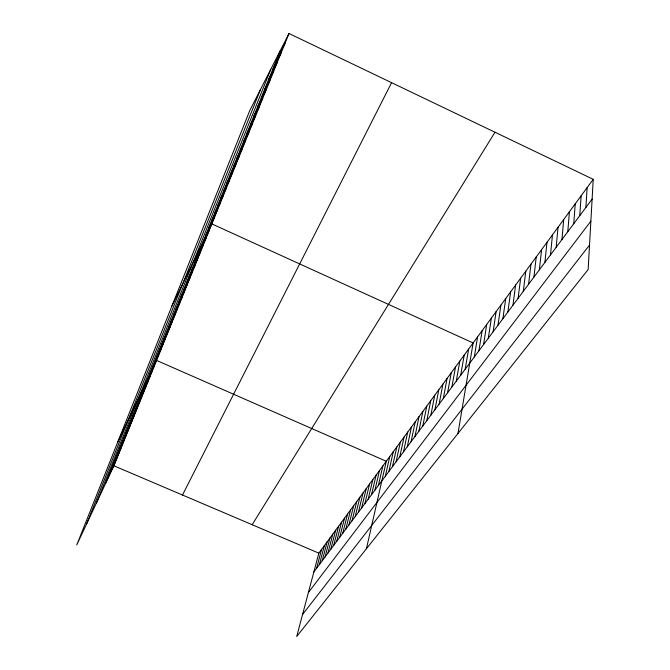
<?xml version="1.0" encoding="UTF-8"?>
<svg xmlns="http://www.w3.org/2000/svg" width="670" height="670" viewBox="0 0 670 670"><rect width="100%" height="100%" fill="white"/><g stroke="black" fill="none" stroke-linecap="round" stroke-linejoin="round"><path stroke-width="1" d="M593.226 179.317L588.151 269.549L296.718 636.5L318.853 553.144L593.226 179.317L288.996 33.5L249.701 110.726L76.774 544.903L113.875 465.784L288.996 33.5M585.89 207.465L587.138 187.6M579.768 215.673L581.141 195.766M573.738 223.755L575.237 203.814M567.792 231.711L569.425 211.745M561.946 239.559L563.688 219.551M556.175 247.28L558.035 227.256M550.497 254.893L552.465 234.843M544.894 262.397L546.98 242.322M539.384 269.784L541.569 249.692M533.94 277.07L536.235 256.962M528.58 284.256L530.967 264.131M523.295 291.333L525.783 271.208M518.086 298.317L520.665 278.176M512.952 305.202L515.615 285.052M507.885 311.986L510.641 291.835M502.885 318.685L505.724 298.527M497.961 325.285L500.884 305.135M493.103 331.801L496.102 311.651M488.304 338.224L491.378 318.074M483.572 344.564L486.721 324.422M478.908 350.82L482.132 330.678M474.301 356.993L477.593 336.859M457.995 433.431L473.112 342.965L211.862 223.914L171.914 306.048M465.198 369.178L468.631 349.07M460.709 375.2L464.201 355.1M456.278 381.138L459.838 361.055M451.898 387L455.516 366.934M447.577 392.788L451.262 372.738M443.314 398.508L447.057 378.475M439.11 404.144L442.904 384.128M434.947 409.713L438.8 389.722M430.844 415.216L434.746 395.241M426.79 420.643L430.743 400.694M422.787 426.011L426.79 406.079M418.834 431.304L422.887 411.397M414.931 436.538L419.026 416.656M411.078 441.706L415.216 421.849M407.268 446.806L411.447 426.983M403.499 451.856L407.728 432.05M399.781 456.84L404.052 437.066M396.104 461.764L400.417 442.016M392.478 466.63L396.824 446.907M388.885 471.437L393.273 451.748M385.342 476.186L389.764 456.53M366.423 548.73L386.288 461.262L156.562 360.418L117.727 442.083M378.366 485.524L382.863 465.935M374.94 490.113L379.471 470.558M371.557 494.653L376.113 475.131M368.207 499.142L372.796 479.645M364.899 503.572L369.522 484.117M361.624 507.961L366.272 488.531M358.391 512.299L363.065 492.902M355.192 516.587L359.891 497.224M352.026 520.825L356.758 501.503M348.894 525.02L353.651 505.733M345.804 529.166L350.578 509.92M342.739 533.27L347.546 514.058M339.707 537.323L344.539 518.153M333.752 545.313L338.618 526.218M336.717 541.343L341.566 522.206M330.821 549.241L335.703 530.179M327.915 553.135L332.822 534.107M325.042 556.979L329.975 537.993M322.203 560.782L327.153 541.837M319.389 564.55L324.355 545.648M316.609 568.277L321.592 549.417M86.598 523.974L260.396 89.713M96.354 503.153L270.814 69.245M105.508 483.631L280.395 50.418M116.052 457.51L124.52 439.512M114.252 461.982L122.702 444.001M112.46 466.404L120.902 448.456M110.692 470.784L119.118 452.853M108.95 475.114L117.351 457.208M107.217 479.393L115.608 461.521M129.26 424.788L137.836 406.64M127.308 429.621L135.876 411.489M125.382 434.403L133.933 416.288M123.473 439.126L132.007 421.036M121.588 443.8L130.106 425.726M119.721 448.423L128.221 430.375M117.878 452.987L126.362 434.964M141.445 394.613L150.105 376.356M139.352 399.789L148.003 381.548M137.291 404.906L145.926 386.682M135.248 409.965L143.866 391.757M133.23 414.965L141.839 396.774M131.236 419.906L139.829 401.732M152.266 367.797L160.993 349.48M150.055 373.291L158.765 354.983M145.7 384.078L154.385 365.795M143.556 389.379L152.232 371.105M163.765 339.313L172.55 320.964M161.411 345.151L170.18 326.801M159.083 350.921L167.843 332.58M156.788 356.616L165.532 338.275M154.51 362.236L163.245 343.911M173.496 315.218L182.307 296.86M171.017 321.357L179.82 302.999M168.572 327.421L177.366 309.063M166.152 333.4L174.945 315.051M183.731 289.867L192.575 271.526M181.118 296.324L189.962 277.983M178.547 302.706L187.374 284.356M176.001 309.004L184.828 290.646M194.518 263.142L203.379 244.86M191.762 269.96L200.623 251.66M189.049 276.685L197.901 258.369M186.377 283.318L195.221 264.993M200.129 249.24L208.998 230.991M197.307 256.241L206.167 237.967M211.695 220.589L220.564 202.432M208.755 227.875L217.624 209.693M205.858 235.061L214.727 216.854M220.765 198.119L229.626 180.062M217.7 205.715L226.56 187.625M214.676 213.202L223.546 195.079M227.029 182.6L235.882 164.627M223.872 190.414L232.733 172.399M236.77 158.48L245.589 140.65M233.478 166.637L242.305 148.757M230.229 174.677L239.073 156.746M243.503 141.805L252.305 124.084M240.111 150.206L248.922 132.425M250.438 124.628L259.215 107.032M246.937 133.28L255.731 115.625M257.582 106.924L266.325 89.47M253.98 115.843L262.741 98.314M261.233 97.87L269.96 80.492M268.72 79.328L277.405 62.126M264.952 88.674L273.653 71.38M276.442 60.208L285.077 43.19M272.548 69.848L281.207 52.729M182.491 495.021L391.582 82.67M252.18 524.727L494.996 132.233M313.853 571.971L592.113 199.132M308.393 592.54L590.873 221.159M302.564 614.465L589.525 245.061M113.875 465.784L318.853 553.144"/></g></svg>
